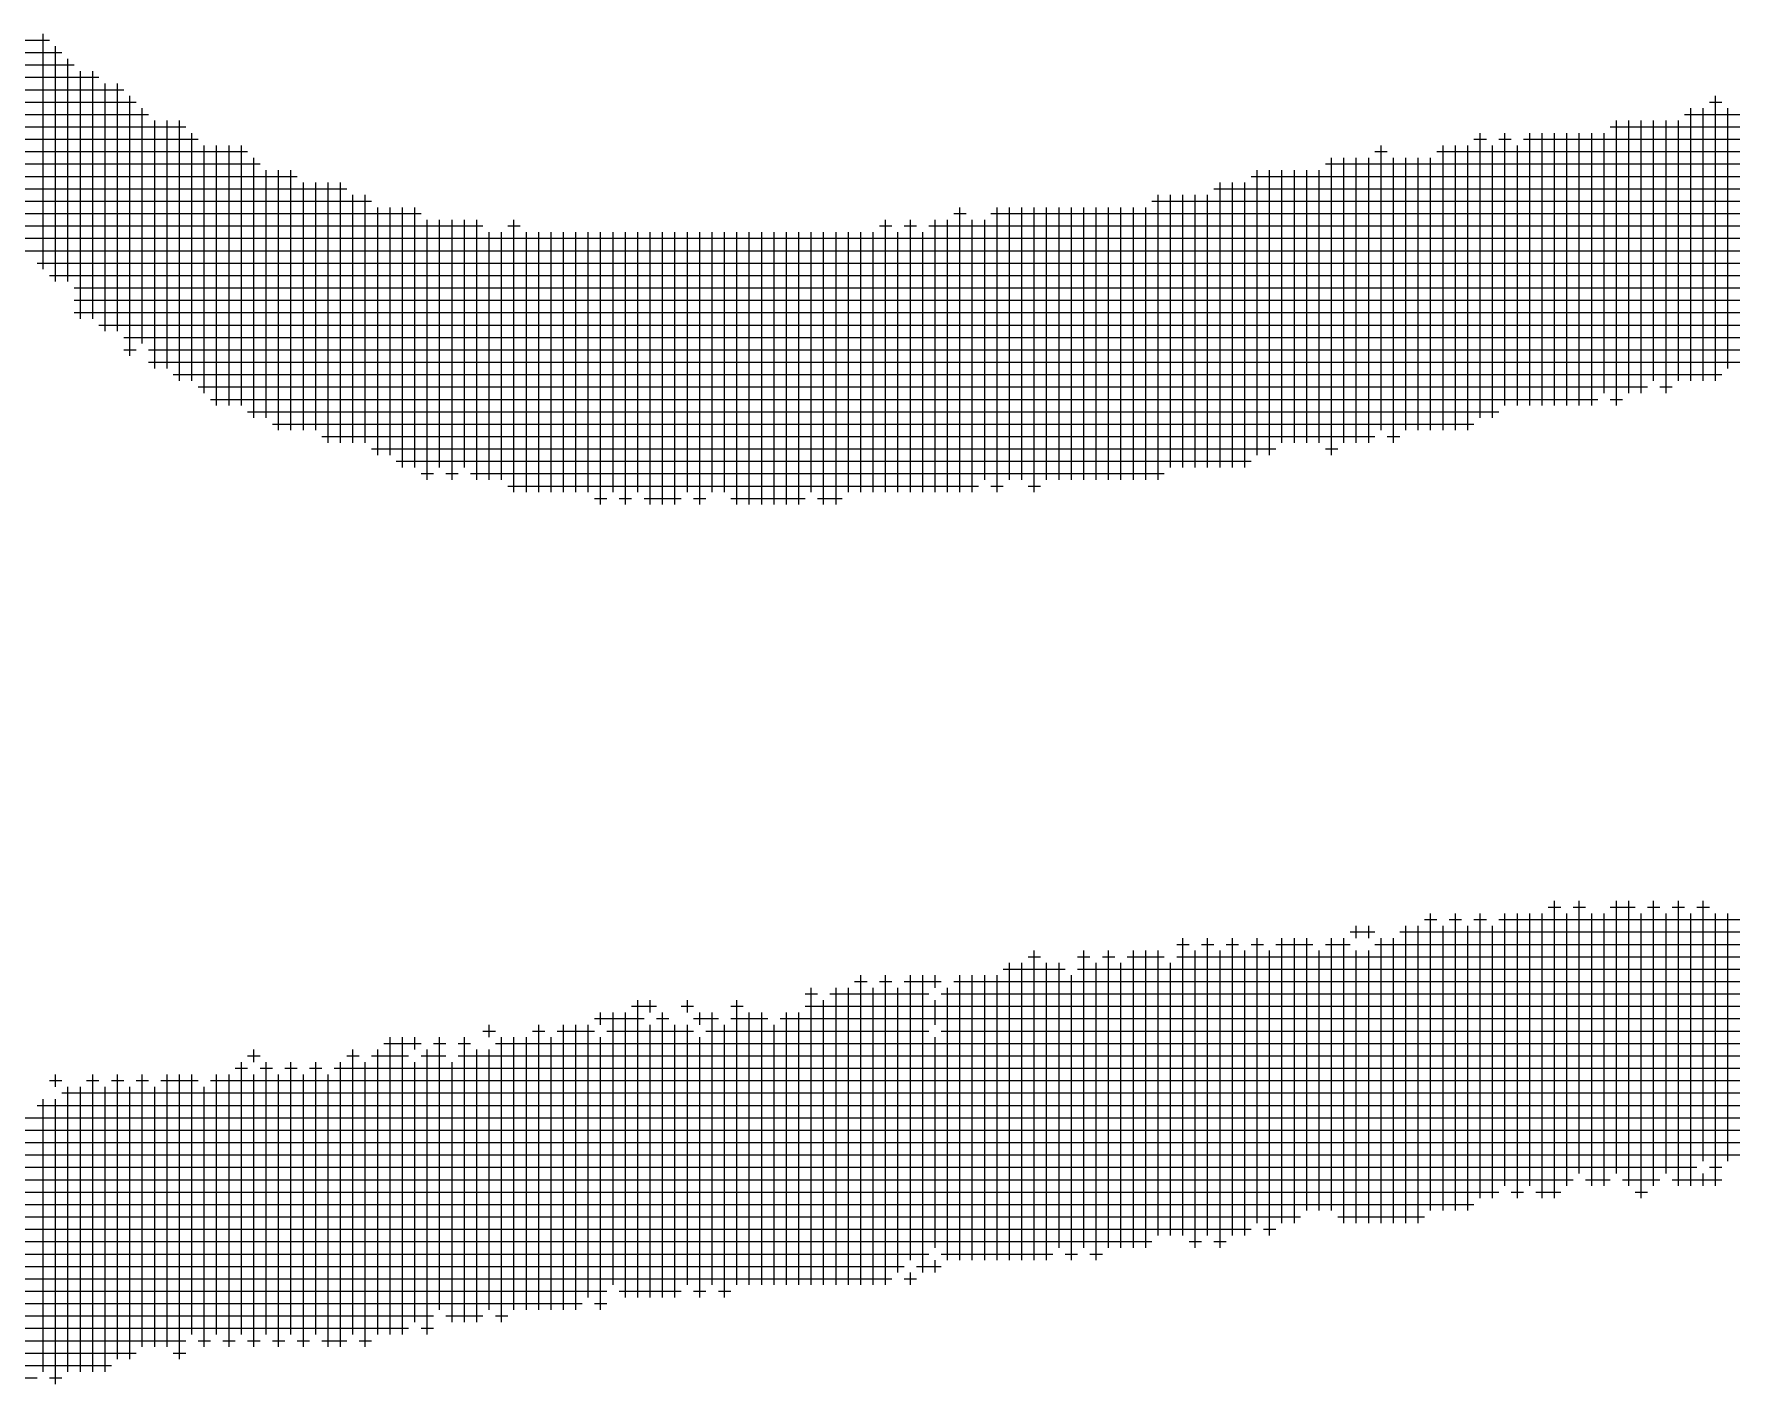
# Model space of a CAD drawing. Header units: feet. Extents: x 0 to 1079770, y 0 to 240000.
# Drawn here: x 957672 to 958190, y 13767 to 14179 of the extents above; entities that cross this region are included whole.
import ezdxf

# ---------------------------------------------------------------- set-up
doc = ezdxf.new("R2010")
doc.units = ezdxf.units.FT
doc.header["$LTSCALE"] = 2200
doc.header["$MEASUREMENT"] = 0
doc.layers.add('CX-MISC', color=2, linetype='CONTINUOUS')

msp = doc.modelspace()

# ---------------------------------------------------------------- linework, layer by layer
at = {"layer": 'CX-MISC'}
for p, q in [((957571.02, 14176.81, 9817.04), (957676.86, 14176.81, 9817.04)), ((957674.97, 14106.88, 9817.04), (957674.97, 14178.7, 9817.04)), ((957678.75, 14103.1, 9817.04), (957678.75, 14174.92, 9817.04)), ((957578.58, 14173.03, 9817.04), (957680.64, 14173.03, 9817.04)), ((957586.14, 14169.25, 9817.04), (957684.42, 14169.25, 9817.04)), ((957682.53, 14103.1, 9817.04), (957682.53, 14171.14, 9817.04)), ((957589.92, 14165.47, 9817.04), (957691.98, 14165.47, 9817.04)), ((957686.31, 14091.76, 9817.04), (957686.31, 14167.36, 9817.04)), ((957690.09, 14091.76, 9817.04), (957690.09, 14167.36, 9817.04)), ((957693.87, 14087.98, 9817.04), (957693.87, 14163.58, 9817.04)), ((957697.65, 14087.98, 9817.04), (957697.65, 14163.58, 9817.04)), ((957597.48, 14161.69, 9817.04), (957699.54, 14161.69, 9817.04)), ((957701.43, 14080.42, 9817.04), (957701.43, 14159.8, 9817.04)), ((958185.27, 14072.86, 9817.04), (958185.27, 14159.8, 9817.04)), ((957605.04, 14157.91, 9817.04), (957703.32, 14157.91, 9817.04)), ((957608.82, 14154.13, 9817.04), (957707.1, 14154.13, 9817.04)), ((957705.21, 14084.2, 9817.04), (957705.21, 14156.02, 9817.04)), ((958175.82, 14154.13, 9817.04), (958565.16, 14154.13, 9817.04)), ((958177.71, 14072.86, 9817.04), (958177.71, 14156.02, 9817.04)), ((958181.49, 14072.86, 9817.04), (958181.49, 14156.02, 9817.04)), ((958183.38, 14157.91, 9817.04), (958187.16, 14157.91, 9817.04)), ((958189.05, 14076.64, 9817.04), (958189.05, 14156.02, 9817.04)), ((957616.38, 14150.35, 9817.04), (957718.44, 14150.35, 9817.04)), ((957708.99, 14076.64, 9817.04), (957708.99, 14152.24, 9817.04)), ((957712.77, 14076.64, 9817.04), (957712.77, 14152.24, 9817.04)), ((957716.55, 14072.86, 9817.04), (957716.55, 14152.24, 9817.04)), ((957720.33, 14072.86, 9817.04), (957720.33, 14148.46, 9817.04)), ((958113.45, 14061.52, 9817.04), (958113.45, 14148.46, 9817.04)), ((958121.01, 14065.3, 9817.04), (958121.01, 14148.46, 9817.04)), ((958128.57, 14065.3, 9817.04), (958128.57, 14148.46, 9817.04)), ((958132.35, 14065.3, 9817.04), (958132.35, 14148.46, 9817.04)), ((958136.13, 14065.3, 9817.04), (958136.13, 14148.46, 9817.04)), ((958139.91, 14065.3, 9817.04), (958139.91, 14148.46, 9817.04)), ((958143.69, 14065.3, 9817.04), (958143.69, 14148.46, 9817.04)), ((958147.47, 14065.3, 9817.04), (958147.47, 14148.46, 9817.04)), ((958151.25, 14069.08, 9817.04), (958151.25, 14148.46, 9817.04)), ((958153.14, 14150.35, 9817.04), (958550.04, 14150.35, 9817.04)), ((958155.03, 14065.3, 9817.04), (958155.03, 14152.24, 9817.04)), ((958158.81, 14069.08, 9817.04), (958158.81, 14152.24, 9817.04)), ((958162.59, 14069.08, 9817.04), (958162.59, 14152.24, 9817.04)), ((958166.37, 14072.86, 9817.04), (958166.37, 14152.24, 9817.04)), ((958170.15, 14069.08, 9817.04), (958170.15, 14152.24, 9817.04)), ((958173.93, 14072.86, 9817.04), (958173.93, 14152.24, 9817.04)), ((957623.94, 14146.57, 9817.04), (957722.22, 14146.57, 9817.04)), ((957627.72, 14142.79, 9817.04), (957737.34, 14142.79, 9817.04)), ((957724.11, 14069.08, 9817.04), (957724.11, 14144.68, 9817.04)), ((957727.89, 14065.3, 9817.04), (957727.89, 14144.68, 9817.04)), ((957731.67, 14065.3, 9817.04), (957731.67, 14144.68, 9817.04)), ((957735.45, 14065.3, 9817.04), (957735.45, 14144.68, 9817.04)), ((958081.32, 14142.79, 9817.04), (958085.1, 14142.79, 9817.04)), ((958083.21, 14057.74, 9817.04), (958083.21, 14144.68, 9817.04)), ((958100.22, 14142.79, 9817.04), (958527.36, 14142.79, 9817.04)), ((958102.11, 14057.74, 9817.04), (958102.11, 14144.68, 9817.04)), ((958105.89, 14057.74, 9817.04), (958105.89, 14144.68, 9817.04)), ((958109.67, 14057.74, 9817.04), (958109.67, 14144.68, 9817.04)), ((958111.56, 14146.57, 9817.04), (958115.34, 14146.57, 9817.04)), ((958117.23, 14061.52, 9817.04), (958117.23, 14144.68, 9817.04)), ((958119.12, 14146.57, 9817.04), (958122.9, 14146.57, 9817.04)), ((958124.79, 14065.3, 9817.04), (958124.79, 14144.68, 9817.04)), ((958126.68, 14146.57, 9817.04), (958534.92, 14146.57, 9817.04)), ((957631.5, 14139.01, 9817.04), (957741.12, 14139.01, 9817.04)), ((957739.23, 14061.52, 9817.04), (957739.23, 14140.9, 9817.04)), ((958066.2, 14139.01, 9817.04), (958482, 14139.01, 9817.04)), ((958068.09, 14050.18, 9817.04), (958068.09, 14140.9, 9817.04)), ((958071.87, 14053.96, 9817.04), (958071.87, 14140.9, 9817.04)), ((958075.65, 14053.96, 9817.04), (958075.65, 14140.9, 9817.04)), ((958079.43, 14053.96, 9817.04), (958079.43, 14140.9, 9817.04)), ((958086.99, 14053.96, 9817.04), (958086.99, 14140.9, 9817.04)), ((958090.77, 14057.74, 9817.04), (958090.77, 14140.9, 9817.04)), ((958094.55, 14057.74, 9817.04), (958094.55, 14140.9, 9817.04)), ((958098.33, 14057.74, 9817.04), (958098.33, 14140.9, 9817.04)), ((957635.28, 14135.23, 9817.04), (957752.46, 14135.23, 9817.04)), ((957743.01, 14061.52, 9817.04), (957743.01, 14137.12, 9817.04)), ((957746.79, 14057.74, 9817.04), (957746.79, 14137.12, 9817.04)), ((957750.57, 14057.74, 9817.04), (957750.57, 14137.12, 9817.04)), ((957754.35, 14057.74, 9817.04), (957754.35, 14133.34, 9817.04)), ((957758.13, 14057.74, 9817.04), (957758.13, 14133.34, 9817.04)), ((957761.91, 14053.96, 9817.04), (957761.91, 14133.34, 9817.04)), ((957765.69, 14053.96, 9817.04), (957765.69, 14133.34, 9817.04)), ((958034.07, 14046.4, 9817.04), (958034.07, 14133.34, 9817.04)), ((958037.85, 14046.4, 9817.04), (958037.85, 14133.34, 9817.04)), ((958041.63, 14046.4, 9817.04), (958041.63, 14133.34, 9817.04)), ((958043.52, 14135.23, 9817.04), (958478.22, 14135.23, 9817.04)), ((958045.41, 14050.18, 9817.04), (958045.41, 14137.12, 9817.04)), ((958049.19, 14050.18, 9817.04), (958049.19, 14137.12, 9817.04)), ((958052.97, 14053.96, 9817.04), (958052.97, 14137.12, 9817.04)), ((958056.75, 14053.96, 9817.04), (958056.75, 14137.12, 9817.04)), ((958060.53, 14053.96, 9817.04), (958060.53, 14137.12, 9817.04)), ((958064.31, 14053.96, 9817.04), (958064.31, 14137.12, 9817.04)), ((957639.06, 14131.45, 9817.04), (957767.58, 14131.45, 9817.04)), ((957646.62, 14127.67, 9817.04), (957775.14, 14127.67, 9817.04)), ((957769.47, 14053.96, 9817.04), (957769.47, 14129.56, 9817.04)), ((957773.25, 14053.96, 9817.04), (957773.25, 14129.56, 9817.04)), ((958013.28, 14127.67, 9817.04), (958444.2, 14127.67, 9817.04)), ((958015.17, 14042.62, 9817.04), (958015.17, 14129.56, 9817.04)), ((958018.95, 14046.4, 9817.04), (958018.95, 14129.56, 9817.04)), ((958022.73, 14046.4, 9817.04), (958022.73, 14129.56, 9817.04)), ((958026.51, 14046.4, 9817.04), (958026.51, 14129.56, 9817.04)), ((958030.29, 14046.4, 9817.04), (958030.29, 14129.56, 9817.04)), ((958032.18, 14131.45, 9817.04), (958447.98, 14131.45, 9817.04)), ((957650.4, 14123.89, 9817.04), (957790.26, 14123.89, 9817.04)), ((957777.03, 14050.18, 9817.04), (957777.03, 14125.78, 9817.04)), ((957780.81, 14050.18, 9817.04), (957780.81, 14125.78, 9817.04)), ((957784.59, 14046.4, 9817.04), (957784.59, 14125.78, 9817.04)), ((957788.37, 14046.4, 9817.04), (957788.37, 14125.78, 9817.04)), ((957952.8, 14123.89, 9817.04), (957956.58, 14123.89, 9817.04)), ((957954.69, 14038.84, 9817.04), (957954.69, 14125.78, 9817.04)), ((957964.14, 14123.89, 9817.04), (958436.64, 14123.89, 9817.04)), ((957966.03, 14038.84, 9817.04), (957966.03, 14125.78, 9817.04)), ((957969.81, 14042.62, 9817.04), (957969.81, 14125.78, 9817.04)), ((957973.59, 14042.62, 9817.04), (957973.59, 14125.78, 9817.04)), ((957977.37, 14038.84, 9817.04), (957977.37, 14125.78, 9817.04)), ((957981.15, 14042.62, 9817.04), (957981.15, 14125.78, 9817.04)), ((957984.93, 14042.62, 9817.04), (957984.93, 14125.78, 9817.04)), ((957988.71, 14042.62, 9817.04), (957988.71, 14125.78, 9817.04)), ((957992.49, 14042.62, 9817.04), (957992.49, 14125.78, 9817.04)), ((957996.27, 14042.62, 9817.04), (957996.27, 14125.78, 9817.04)), ((958000.05, 14042.62, 9817.04), (958000.05, 14125.78, 9817.04)), ((958003.83, 14042.62, 9817.04), (958003.83, 14125.78, 9817.04)), ((958007.61, 14042.62, 9817.04), (958007.61, 14125.78, 9817.04)), ((958011.39, 14042.62, 9817.04), (958011.39, 14125.78, 9817.04)), ((957654.18, 14120.11, 9817.04), (957809.16, 14120.11, 9817.04)), ((957792.15, 14042.62, 9817.04), (957792.15, 14122, 9817.04)), ((957795.93, 14046.4, 9817.04), (957795.93, 14122, 9817.04)), ((957799.71, 14042.62, 9817.04), (957799.71, 14122, 9817.04)), ((957803.49, 14046.4, 9817.04), (957803.49, 14122, 9817.04)), ((957807.27, 14042.62, 9817.04), (957807.27, 14122, 9817.04)), ((957811.05, 14042.62, 9817.04), (957811.05, 14118.22, 9817.04)), ((957814.83, 14042.62, 9817.04), (957814.83, 14118.22, 9817.04)), ((957816.72, 14120.11, 9817.04), (957820.5, 14120.11, 9817.04)), ((957818.61, 14038.84, 9817.04), (957818.61, 14122, 9817.04)), ((957822.39, 14038.84, 9817.04), (957822.39, 14118.22, 9817.04)), ((957826.17, 14038.84, 9817.04), (957826.17, 14118.22, 9817.04)), ((957829.95, 14038.84, 9817.04), (957829.95, 14118.22, 9817.04)), ((957833.73, 14038.84, 9817.04), (957833.73, 14118.22, 9817.04)), ((957837.51, 14038.84, 9817.04), (957837.51, 14118.22, 9817.04)), ((957841.29, 14038.84, 9817.04), (957841.29, 14118.22, 9817.04)), ((957845.07, 14035.06, 9817.04), (957845.07, 14118.22, 9817.04)), ((957848.85, 14038.84, 9817.04), (957848.85, 14118.22, 9817.04)), ((957852.63, 14035.06, 9817.04), (957852.63, 14118.22, 9817.04)), ((957856.41, 14038.84, 9817.04), (957856.41, 14118.22, 9817.04)), ((957860.19, 14035.06, 9817.04), (957860.19, 14118.22, 9817.04)), ((957863.97, 14035.06, 9817.04), (957863.97, 14118.22, 9817.04)), ((957867.75, 14035.06, 9817.04), (957867.75, 14118.22, 9817.04)), ((957871.53, 14038.84, 9817.04), (957871.53, 14118.22, 9817.04)), ((957875.31, 14035.06, 9817.04), (957875.31, 14118.22, 9817.04)), ((957879.09, 14038.84, 9817.04), (957879.09, 14118.22, 9817.04)), ((957882.87, 14038.84, 9817.04), (957882.87, 14118.22, 9817.04)), ((957886.65, 14035.06, 9817.04), (957886.65, 14118.22, 9817.04)), ((957890.43, 14035.06, 9817.04), (957890.43, 14118.22, 9817.04)), ((957894.21, 14035.06, 9817.04), (957894.21, 14118.22, 9817.04)), ((957897.99, 14035.06, 9817.04), (957897.99, 14118.22, 9817.04)), ((957901.77, 14035.06, 9817.04), (957901.77, 14118.22, 9817.04)), ((957905.55, 14035.06, 9817.04), (957905.55, 14118.22, 9817.04)), ((957909.33, 14038.84, 9817.04), (957909.33, 14118.22, 9817.04)), ((957913.11, 14035.06, 9817.04), (957913.11, 14118.22, 9817.04)), ((957916.89, 14035.06, 9817.04), (957916.89, 14118.22, 9817.04)), ((957920.67, 14038.84, 9817.04), (957920.67, 14118.22, 9817.04)), ((957924.45, 14038.84, 9817.04), (957924.45, 14118.22, 9817.04)), ((957928.23, 14038.84, 9817.04), (957928.23, 14118.22, 9817.04)), ((957930.12, 14120.11, 9817.04), (957933.9, 14120.11, 9817.04)), ((957932.01, 14038.84, 9817.04), (957932.01, 14122, 9817.04)), ((957935.79, 14038.84, 9817.04), (957935.79, 14118.22, 9817.04)), ((957937.68, 14120.11, 9817.04), (957941.46, 14120.11, 9817.04)), ((957939.57, 14038.84, 9817.04), (957939.57, 14122, 9817.04)), ((957943.35, 14038.84, 9817.04), (957943.35, 14118.22, 9817.04)), ((957945.24, 14120.11, 9817.04), (958425.3, 14120.11, 9817.04)), ((957947.13, 14038.84, 9817.04), (957947.13, 14122, 9817.04)), ((957950.91, 14038.84, 9817.04), (957950.91, 14122, 9817.04)), ((957958.47, 14038.84, 9817.04), (957958.47, 14122, 9817.04)), ((957962.25, 14042.62, 9817.04), (957962.25, 14122, 9817.04)), ((957661.74, 14116.33, 9817.04), (958406.4, 14116.33, 9817.04)), ((957665.52, 14112.55, 9817.04), (958387.5, 14112.55, 9817.04)), ((957673.08, 14108.77, 9817.04), (958368.6, 14108.77, 9817.04)), ((957676.86, 14104.99, 9817.04), (958345.92, 14104.99, 9817.04)), ((957684.42, 14101.21, 9817.04), (958330.8, 14101.21, 9817.04)), ((957684.42, 14097.43, 9817.04), (958315.68, 14097.43, 9817.04)), ((957684.42, 14093.65, 9817.04), (958293, 14093.65, 9817.04)), ((957691.98, 14089.87, 9817.04), (958281.66, 14089.87, 9817.04)), ((957699.54, 14086.09, 9817.04), (958258.98, 14086.09, 9817.04)), ((957699.54, 14082.31, 9817.04), (957703.32, 14082.31, 9817.04)), ((957707.1, 14082.31, 9817.04), (958228.74, 14082.31, 9817.04)), ((957707.1, 14078.53, 9817.04), (958206.06, 14078.53, 9817.04)), ((957714.66, 14074.75, 9817.04), (958187.16, 14074.75, 9817.04)), ((957722.22, 14070.97, 9817.04), (958164.48, 14070.97, 9817.04)), ((958168.26, 14070.97, 9817.04), (958172.04, 14070.97, 9817.04)), ((957726, 14067.19, 9817.04), (958149.36, 14067.19, 9817.04)), ((958153.14, 14067.19, 9817.04), (958156.92, 14067.19, 9817.04)), ((957737.34, 14063.41, 9817.04), (958119.12, 14063.41, 9817.04)), ((957744.9, 14059.63, 9817.04), (958111.56, 14059.63, 9817.04)), ((957760.02, 14055.85, 9817.04), (958081.32, 14055.85, 9817.04)), ((958085.1, 14055.85, 9817.04), (958088.88, 14055.85, 9817.04)), ((957775.14, 14052.07, 9817.04), (958051.08, 14052.07, 9817.04)), ((958066.2, 14052.07, 9817.04), (958069.98, 14052.07, 9817.04)), ((957782.7, 14048.29, 9817.04), (958043.52, 14048.29, 9817.04)), ((957790.26, 14044.51, 9817.04), (957794.04, 14044.51, 9817.04)), ((957797.82, 14044.51, 9817.04), (957801.6, 14044.51, 9817.04)), ((957805.38, 14044.51, 9817.04), (958017.06, 14044.51, 9817.04)), ((957816.72, 14040.73, 9817.04), (957960.36, 14040.73, 9817.04)), ((957964.14, 14040.73, 9817.04), (957967.92, 14040.73, 9817.04)), ((957975.48, 14040.73, 9817.04), (957979.26, 14040.73, 9817.04)), ((957843.18, 14036.95, 9817.04), (957846.96, 14036.95, 9817.04)), ((957850.74, 14036.95, 9817.04), (957854.52, 14036.95, 9817.04)), ((957858.3, 14036.95, 9817.04), (957869.64, 14036.95, 9817.04)), ((957873.42, 14036.95, 9817.04), (957877.2, 14036.95, 9817.04)), ((957884.76, 14036.95, 9817.04), (957907.44, 14036.95, 9817.04)), ((957911.22, 14036.95, 9817.04), (957918.78, 14036.95, 9817.04)), ((958098.33, 13819.6, 9817.04), (958098.33, 13910.32, 9817.04)), ((958105.89, 13819.6, 9817.04), (958105.89, 13910.32, 9817.04)), ((958113.45, 13823.38, 9817.04), (958113.45, 13910.32, 9817.04)), ((958121.01, 13827.16, 9817.04), (958121.01, 13910.32, 9817.04)), ((958124.79, 13823.38, 9817.04), (958124.79, 13910.32, 9817.04)), ((958128.57, 13827.16, 9817.04), (958128.57, 13910.32, 9817.04)), ((958132.35, 13823.38, 9817.04), (958132.35, 13910.32, 9817.04)), ((958134.24, 13912.21, 9817.04), (958138.02, 13912.21, 9817.04)), ((958136.13, 13823.38, 9817.04), (958136.13, 13914.1, 9817.04)), ((958139.91, 13827.16, 9817.04), (958139.91, 13910.32, 9817.04)), ((958141.8, 13912.21, 9817.04), (958145.58, 13912.21, 9817.04)), ((958143.69, 13830.94, 9817.04), (958143.69, 13914.1, 9817.04)), ((958147.47, 13827.16, 9817.04), (958147.47, 13910.32, 9817.04)), ((958151.25, 13827.16, 9817.04), (958151.25, 13910.32, 9817.04)), ((958153.14, 13912.21, 9817.04), (958160.7, 13912.21, 9817.04)), ((958155.03, 13830.94, 9817.04), (958155.03, 13914.1, 9817.04)), ((958158.81, 13827.16, 9817.04), (958158.81, 13914.1, 9817.04)), ((958162.59, 13823.38, 9817.04), (958162.59, 13910.32, 9817.04)), ((958164.48, 13912.21, 9817.04), (958168.26, 13912.21, 9817.04)), ((958166.37, 13827.16, 9817.04), (958166.37, 13914.1, 9817.04)), ((958170.15, 13830.94, 9817.04), (958170.15, 13910.32, 9817.04)), ((958172.04, 13912.21, 9817.04), (958175.82, 13912.21, 9817.04)), ((958173.93, 13827.16, 9817.04), (958173.93, 13914.1, 9817.04)), ((958177.71, 13827.16, 9817.04), (958177.71, 13910.32, 9817.04)), ((958179.6, 13912.21, 9817.04), (958183.38, 13912.21, 9817.04)), ((958181.49, 13834.72, 9817.04), (958181.49, 13914.1, 9817.04)), ((958185.27, 13827.16, 9817.04), (958185.27, 13910.32, 9817.04)), ((958189.05, 13834.72, 9817.04), (958189.05, 13910.32, 9817.04)), ((958073.76, 13904.65, 9817.04), (958081.32, 13904.65, 9817.04)), ((958075.65, 13902.76, 9817.04), (958075.65, 13906.54, 9817.04)), ((958079.43, 13902.76, 9817.04), (958079.43, 13906.54, 9817.04)), ((958088.88, 13904.65, 9817.04), (959173.74, 13904.65, 9817.04)), ((958090.77, 13815.82, 9817.04), (958090.77, 13906.54, 9817.04)), ((958094.55, 13815.82, 9817.04), (958094.55, 13906.54, 9817.04)), ((958096.44, 13908.43, 9817.04), (958100.22, 13908.43, 9817.04)), ((958102.11, 13819.6, 9817.04), (958102.11, 13906.54, 9817.04)), ((958104, 13908.43, 9817.04), (958107.78, 13908.43, 9817.04)), ((958109.67, 13819.6, 9817.04), (958109.67, 13906.54, 9817.04)), ((958111.56, 13908.43, 9817.04), (958115.34, 13908.43, 9817.04)), ((958117.23, 13823.38, 9817.04), (958117.23, 13906.54, 9817.04)), ((958119.12, 13908.43, 9817.04), (959151.06, 13908.43, 9817.04)), ((958020.84, 13900.87, 9817.04), (958024.62, 13900.87, 9817.04)), ((958022.73, 13812.04, 9817.04), (958022.73, 13902.76, 9817.04)), ((958028.4, 13900.87, 9817.04), (958032.18, 13900.87, 9817.04)), ((958030.29, 13812.04, 9817.04), (958030.29, 13902.76, 9817.04)), ((958035.96, 13900.87, 9817.04), (958039.74, 13900.87, 9817.04)), ((958037.85, 13812.04, 9817.04), (958037.85, 13902.76, 9817.04)), ((958043.52, 13900.87, 9817.04), (958047.3, 13900.87, 9817.04)), ((958045.41, 13815.82, 9817.04), (958045.41, 13902.76, 9817.04)), ((958051.08, 13900.87, 9817.04), (958062.42, 13900.87, 9817.04)), ((958052.97, 13815.82, 9817.04), (958052.97, 13902.76, 9817.04)), ((958056.75, 13815.82, 9817.04), (958056.75, 13902.76, 9817.04)), ((958060.53, 13819.6, 9817.04), (958060.53, 13902.76, 9817.04)), ((958066.2, 13900.87, 9817.04), (958073.76, 13900.87, 9817.04)), ((958068.09, 13819.6, 9817.04), (958068.09, 13902.76, 9817.04)), ((958071.87, 13815.82, 9817.04), (958071.87, 13902.76, 9817.04)), ((958081.32, 13900.87, 9817.04), (959188.86, 13900.87, 9817.04)), ((958083.21, 13815.82, 9817.04), (958083.21, 13902.76, 9817.04)), ((958086.99, 13815.82, 9817.04), (958086.99, 13902.76, 9817.04)), ((957969.81, 13804.48, 9817.04), (957969.81, 13895.2, 9817.04)), ((957973.59, 13804.48, 9817.04), (957973.59, 13895.2, 9817.04)), ((957975.48, 13897.09, 9817.04), (957979.26, 13897.09, 9817.04)), ((957977.37, 13804.48, 9817.04), (957977.37, 13898.98, 9817.04)), ((957981.15, 13804.48, 9817.04), (957981.15, 13895.2, 9817.04)), ((957984.93, 13808.26, 9817.04), (957984.93, 13895.2, 9817.04)), ((957990.6, 13897.09, 9817.04), (957994.38, 13897.09, 9817.04)), ((957992.49, 13808.26, 9817.04), (957992.49, 13898.98, 9817.04)), ((957996.27, 13804.48, 9817.04), (957996.27, 13895.2, 9817.04)), ((957998.16, 13897.09, 9817.04), (958001.94, 13897.09, 9817.04)), ((958000.05, 13808.26, 9817.04), (958000.05, 13898.98, 9817.04)), ((958003.83, 13808.26, 9817.04), (958003.83, 13895.2, 9817.04)), ((958005.72, 13897.09, 9817.04), (958017.06, 13897.09, 9817.04)), ((958007.61, 13808.26, 9817.04), (958007.61, 13898.98, 9817.04)), ((958011.39, 13808.26, 9817.04), (958011.39, 13898.98, 9817.04)), ((958015.17, 13812.04, 9817.04), (958015.17, 13898.98, 9817.04)), ((958018.95, 13812.04, 9817.04), (958018.95, 13895.2, 9817.04)), ((958020.84, 13897.09, 9817.04), (959219.1, 13897.09, 9817.04)), ((958026.51, 13808.26, 9817.04), (958026.51, 13898.98, 9817.04)), ((958034.07, 13808.26, 9817.04), (958034.07, 13898.98, 9817.04)), ((958041.63, 13812.04, 9817.04), (958041.63, 13898.98, 9817.04)), ((958049.19, 13812.04, 9817.04), (958049.19, 13898.98, 9817.04)), ((958064.31, 13819.6, 9817.04), (958064.31, 13898.98, 9817.04)), ((958075.65, 13815.82, 9817.04), (958075.65, 13898.98, 9817.04)), ((958079.43, 13815.82, 9817.04), (958079.43, 13898.98, 9817.04)), ((957922.56, 13889.53, 9817.04), (957926.34, 13889.53, 9817.04)), ((957924.45, 13796.92, 9817.04), (957924.45, 13891.42, 9817.04)), ((957930.12, 13889.53, 9817.04), (957933.9, 13889.53, 9817.04)), ((957932.01, 13796.92, 9817.04), (957932.01, 13891.42, 9817.04)), ((957937.68, 13889.53, 9817.04), (957949.02, 13889.53, 9817.04)), ((957939.57, 13804.48, 9817.04), (957939.57, 13891.42, 9817.04)), ((957943.35, 13800.7, 9817.04), (957943.35, 13891.42, 9817.04)), ((957947.13, 13887.64, 9817.04), (957947.13, 13891.42, 9817.04)), ((957952.8, 13889.53, 9817.04), (959245.56, 13889.53, 9817.04)), ((957954.69, 13804.48, 9817.04), (957954.69, 13891.42, 9817.04)), ((957958.47, 13804.48, 9817.04), (957958.47, 13891.42, 9817.04)), ((957962.25, 13804.48, 9817.04), (957962.25, 13891.42, 9817.04)), ((957966.03, 13804.48, 9817.04), (957966.03, 13891.42, 9817.04)), ((957967.92, 13893.31, 9817.04), (957986.82, 13893.31, 9817.04)), ((957988.71, 13804.48, 9817.04), (957988.71, 13891.42, 9817.04)), ((957990.6, 13893.31, 9817.04), (959234.22, 13893.31, 9817.04)), ((957856.41, 13793.14, 9817.04), (957856.41, 13883.86, 9817.04)), ((957860.19, 13880.08, 9817.04), (957860.19, 13883.86, 9817.04)), ((957871.53, 13880.08, 9817.04), (957871.53, 13883.86, 9817.04)), ((957886.65, 13796.92, 9817.04), (957886.65, 13883.86, 9817.04)), ((957907.44, 13885.75, 9817.04), (957911.22, 13885.75, 9817.04)), ((957909.33, 13796.92, 9817.04), (957909.33, 13887.64, 9817.04)), ((957913.11, 13796.92, 9817.04), (957913.11, 13883.86, 9817.04)), ((957915, 13885.75, 9817.04), (957945.24, 13885.75, 9817.04)), ((957916.89, 13796.92, 9817.04), (957916.89, 13887.64, 9817.04)), ((957920.67, 13796.92, 9817.04), (957920.67, 13887.64, 9817.04)), ((957928.23, 13796.92, 9817.04), (957928.23, 13887.64, 9817.04)), ((957935.79, 13800.7, 9817.04), (957935.79, 13887.64, 9817.04)), ((957947.13, 13876.3, 9817.04), (957947.13, 13883.86, 9817.04)), ((957949.02, 13885.75, 9817.04), (959264.46, 13885.75, 9817.04)), ((957950.91, 13804.48, 9817.04), (957950.91, 13887.64, 9817.04)), ((957845.07, 13876.3, 9817.04), (957845.07, 13880.08, 9817.04)), ((957848.85, 13796.92, 9817.04), (957848.85, 13880.08, 9817.04)), ((957852.63, 13793.14, 9817.04), (957852.63, 13880.08, 9817.04)), ((957854.52, 13881.97, 9817.04), (957862.08, 13881.97, 9817.04)), ((957863.97, 13793.14, 9817.04), (957863.97, 13880.08, 9817.04)), ((957869.64, 13881.97, 9817.04), (957873.42, 13881.97, 9817.04)), ((957875.31, 13876.3, 9817.04), (957875.31, 13880.08, 9817.04)), ((957879.09, 13796.92, 9817.04), (957879.09, 13880.08, 9817.04)), ((957884.76, 13881.97, 9817.04), (957888.54, 13881.97, 9817.04)), ((957890.43, 13796.92, 9817.04), (957890.43, 13880.08, 9817.04)), ((957894.21, 13796.92, 9817.04), (957894.21, 13880.08, 9817.04)), ((957901.77, 13796.92, 9817.04), (957901.77, 13880.08, 9817.04)), ((957905.55, 13796.92, 9817.04), (957905.55, 13880.08, 9817.04)), ((957907.44, 13881.97, 9817.04), (959272.02, 13881.97, 9817.04)), ((957809.16, 13874.41, 9817.04), (957812.94, 13874.41, 9817.04)), ((957811.05, 13872.52, 9817.04), (957811.05, 13876.3, 9817.04)), ((957824.28, 13874.41, 9817.04), (957828.06, 13874.41, 9817.04)), ((957826.17, 13789.36, 9817.04), (957826.17, 13876.3, 9817.04)), ((957831.84, 13874.41, 9817.04), (957843.18, 13874.41, 9817.04)), ((957833.73, 13789.36, 9817.04), (957833.73, 13876.3, 9817.04)), ((957837.51, 13789.36, 9817.04), (957837.51, 13876.3, 9817.04)), ((957841.29, 13793.14, 9817.04), (957841.29, 13876.3, 9817.04)), ((957843.18, 13878.19, 9817.04), (957858.3, 13878.19, 9817.04)), ((957846.96, 13874.41, 9817.04), (957873.42, 13874.41, 9817.04)), ((957860.19, 13793.14, 9817.04), (957860.19, 13876.3, 9817.04)), ((957862.08, 13878.19, 9817.04), (957865.86, 13878.19, 9817.04)), ((957867.75, 13793.14, 9817.04), (957867.75, 13876.3, 9817.04)), ((957871.53, 13796.92, 9817.04), (957871.53, 13876.3, 9817.04)), ((957873.42, 13878.19, 9817.04), (957880.98, 13878.19, 9817.04)), ((957877.2, 13874.41, 9817.04), (957945.24, 13874.41, 9817.04)), ((957882.87, 13793.14, 9817.04), (957882.87, 13876.3, 9817.04)), ((957884.76, 13878.19, 9817.04), (957896.1, 13878.19, 9817.04)), ((957897.99, 13796.92, 9817.04), (957897.99, 13876.3, 9817.04)), ((957899.88, 13878.19, 9817.04), (959287.14, 13878.19, 9817.04)), ((957949.02, 13874.41, 9817.04), (959298.48, 13874.41, 9817.04)), ((957739.23, 13864.96, 9817.04), (957739.23, 13868.74, 9817.04)), ((957769.47, 13781.8, 9817.04), (957769.47, 13868.74, 9817.04)), ((957777.03, 13781.8, 9817.04), (957777.03, 13868.74, 9817.04)), ((957778.92, 13870.63, 9817.04), (957790.26, 13870.63, 9817.04)), ((957780.81, 13781.8, 9817.04), (957780.81, 13872.52, 9817.04)), ((957784.59, 13781.8, 9817.04), (957784.59, 13872.52, 9817.04)), ((957788.37, 13868.74, 9817.04), (957788.37, 13872.52, 9817.04)), ((957792.15, 13781.8, 9817.04), (957792.15, 13868.74, 9817.04)), ((957794.04, 13870.63, 9817.04), (957797.82, 13870.63, 9817.04)), ((957795.93, 13789.36, 9817.04), (957795.93, 13872.52, 9817.04)), ((957801.6, 13870.63, 9817.04), (957805.38, 13870.63, 9817.04)), ((957803.49, 13785.58, 9817.04), (957803.49, 13872.52, 9817.04)), ((957807.27, 13785.58, 9817.04), (957807.27, 13868.74, 9817.04)), ((957811.05, 13789.36, 9817.04), (957811.05, 13868.74, 9817.04)), ((957812.94, 13870.63, 9817.04), (959309.82, 13870.63, 9817.04)), ((957814.83, 13785.58, 9817.04), (957814.83, 13872.52, 9817.04)), ((957818.61, 13789.36, 9817.04), (957818.61, 13872.52, 9817.04)), ((957822.39, 13789.36, 9817.04), (957822.39, 13872.52, 9817.04)), ((957829.95, 13789.36, 9817.04), (957829.95, 13872.52, 9817.04)), ((957845.07, 13789.36, 9817.04), (957845.07, 13872.52, 9817.04)), ((957875.31, 13793.14, 9817.04), (957875.31, 13872.52, 9817.04)), ((957947.13, 13808.26, 9817.04), (957947.13, 13872.52, 9817.04)), ((957735.45, 13781.8, 9817.04), (957735.45, 13864.96, 9817.04)), ((957737.34, 13866.85, 9817.04), (957741.12, 13866.85, 9817.04)), ((957743.01, 13781.8, 9817.04), (957743.01, 13864.96, 9817.04)), ((957750.57, 13781.8, 9817.04), (957750.57, 13864.96, 9817.04)), ((957758.13, 13781.8, 9817.04), (957758.13, 13864.96, 9817.04)), ((957765.69, 13778.02, 9817.04), (957765.69, 13864.96, 9817.04)), ((957767.58, 13866.85, 9817.04), (957771.36, 13866.85, 9817.04)), ((957773.25, 13778.02, 9817.04), (957773.25, 13864.96, 9817.04)), ((957775.14, 13866.85, 9817.04), (957786.48, 13866.85, 9817.04)), ((957788.37, 13785.58, 9817.04), (957788.37, 13864.96, 9817.04)), ((957790.26, 13866.85, 9817.04), (957797.82, 13866.85, 9817.04)), ((957799.71, 13785.58, 9817.04), (957799.71, 13864.96, 9817.04)), ((957801.6, 13866.85, 9817.04), (959313.6, 13866.85, 9817.04)), ((957676.86, 13859.29, 9817.04), (957680.64, 13859.29, 9817.04)), ((957678.75, 13857.4, 9817.04), (957678.75, 13861.18, 9817.04)), ((957688.2, 13859.29, 9817.04), (957691.98, 13859.29, 9817.04)), ((957690.09, 13770.46, 9817.04), (957690.09, 13861.18, 9817.04)), ((957695.76, 13859.29, 9817.04), (957699.54, 13859.29, 9817.04)), ((957697.65, 13774.24, 9817.04), (957697.65, 13861.18, 9817.04)), ((957703.32, 13859.29, 9817.04), (957707.1, 13859.29, 9817.04)), ((957705.21, 13778.02, 9817.04), (957705.21, 13861.18, 9817.04)), ((957710.88, 13859.29, 9817.04), (957722.22, 13859.29, 9817.04)), ((957712.77, 13778.02, 9817.04), (957712.77, 13861.18, 9817.04)), ((957716.55, 13774.24, 9817.04), (957716.55, 13861.18, 9817.04)), ((957720.33, 13781.8, 9817.04), (957720.33, 13861.18, 9817.04)), ((957726, 13859.29, 9817.04), (959332.5, 13859.29, 9817.04)), ((957727.89, 13781.8, 9817.04), (957727.89, 13861.18, 9817.04)), ((957731.67, 13778.02, 9817.04), (957731.67, 13861.18, 9817.04)), ((957733.56, 13863.07, 9817.04), (957737.34, 13863.07, 9817.04)), ((957739.23, 13778.02, 9817.04), (957739.23, 13861.18, 9817.04)), ((957741.12, 13863.07, 9817.04), (957744.9, 13863.07, 9817.04)), ((957746.79, 13778.02, 9817.04), (957746.79, 13861.18, 9817.04)), ((957748.68, 13863.07, 9817.04), (957752.46, 13863.07, 9817.04)), ((957754.35, 13778.02, 9817.04), (957754.35, 13861.18, 9817.04)), ((957756.24, 13863.07, 9817.04), (957760.02, 13863.07, 9817.04)), ((957761.91, 13778.02, 9817.04), (957761.91, 13861.18, 9817.04)), ((957763.8, 13863.07, 9817.04), (959324.94, 13863.07, 9817.04)), ((957674.97, 13770.46, 9817.04), (957674.97, 13853.62, 9817.04)), ((957678.75, 13766.68, 9817.04), (957678.75, 13853.62, 9817.04)), ((957680.64, 13855.51, 9817.04), (958746.6, 13855.51, 9817.04)), ((957682.53, 13770.46, 9817.04), (957682.53, 13857.4, 9817.04)), ((957686.31, 13770.46, 9817.04), (957686.31, 13857.4, 9817.04)), ((957693.87, 13770.46, 9817.04), (957693.87, 13857.4, 9817.04)), ((957701.43, 13774.24, 9817.04), (957701.43, 13857.4, 9817.04)), ((957708.99, 13778.02, 9817.04), (957708.99, 13857.4, 9817.04)), ((957724.11, 13778.02, 9817.04), (957724.11, 13857.4, 9817.04)), ((957612.6, 13847.95, 9817.04), (958421.52, 13847.95, 9817.04)), ((957673.08, 13851.73, 9817.04), (958497.12, 13851.73, 9817.04)), ((957620.16, 13844.17, 9817.04), (958368.6, 13844.17, 9817.04)), ((957605.04, 13840.39, 9817.04), (958270.32, 13840.39, 9817.04)), ((957525.66, 13832.83, 9817.04), (958179.6, 13832.83, 9817.04)), ((957555.9, 13836.61, 9817.04), (958266.54, 13836.61, 9817.04)), ((958183.38, 13832.83, 9817.04), (958187.16, 13832.83, 9817.04)), ((957499.2, 13829.05, 9817.04), (958141.8, 13829.05, 9817.04)), ((958145.58, 13829.05, 9817.04), (958153.14, 13829.05, 9817.04)), ((958156.92, 13829.05, 9817.04), (958168.26, 13829.05, 9817.04)), ((958172.04, 13829.05, 9817.04), (958187.16, 13829.05, 9817.04)), ((958181.49, 13827.16, 9817.04), (958181.49, 13830.94, 9817.04)), ((957453.84, 13825.27, 9817.04), (958119.12, 13825.27, 9817.04)), ((958122.9, 13825.27, 9817.04), (958126.68, 13825.27, 9817.04)), ((958130.46, 13825.27, 9817.04), (958138.02, 13825.27, 9817.04)), ((958160.7, 13825.27, 9817.04), (958164.48, 13825.27, 9817.04)), ((957438.72, 13817.71, 9817.04), (958058.64, 13817.71, 9817.04)), ((957457.62, 13821.49, 9817.04), (958111.56, 13821.49, 9817.04)), ((958069.98, 13817.71, 9817.04), (958096.44, 13817.71, 9817.04)), ((957397.14, 13813.93, 9817.04), (958043.52, 13813.93, 9817.04)), ((958047.3, 13813.93, 9817.04), (958051.08, 13813.93, 9817.04)), ((957325.32, 13806.37, 9817.04), (957945.24, 13806.37, 9817.04)), ((957359.34, 13810.15, 9817.04), (958013.28, 13810.15, 9817.04)), ((957949.02, 13806.37, 9817.04), (957983.04, 13806.37, 9817.04)), ((957986.82, 13806.37, 9817.04), (957990.6, 13806.37, 9817.04)), ((957994.38, 13806.37, 9817.04), (957998.16, 13806.37, 9817.04)), ((958024.62, 13810.15, 9817.04), (958028.4, 13810.15, 9817.04)), ((958032.18, 13810.15, 9817.04), (958035.96, 13810.15, 9817.04)), ((957295.08, 13802.59, 9817.04), (957937.68, 13802.59, 9817.04)), ((957941.46, 13802.59, 9817.04), (957949.02, 13802.59, 9817.04)), ((957947.13, 13800.7, 9817.04), (957947.13, 13804.48, 9817.04)), ((957272.4, 13798.81, 9817.04), (957933.9, 13798.81, 9817.04)), ((957937.68, 13798.81, 9817.04), (957941.46, 13798.81, 9817.04)), ((957939.57, 13796.92, 9817.04), (957939.57, 13800.7, 9817.04)), ((957204.36, 13791.25, 9817.04), (957839.4, 13791.25, 9817.04)), ((957234.6, 13795.03, 9817.04), (957846.96, 13795.03, 9817.04)), ((957843.18, 13791.25, 9817.04), (957846.96, 13791.25, 9817.04)), ((957850.74, 13795.03, 9817.04), (957869.64, 13795.03, 9817.04)), ((957873.42, 13795.03, 9817.04), (957877.2, 13795.03, 9817.04)), ((957880.98, 13795.03, 9817.04), (957884.76, 13795.03, 9817.04)), ((957174.12, 13787.47, 9817.04), (957794.04, 13787.47, 9817.04)), ((957797.82, 13787.47, 9817.04), (957809.16, 13787.47, 9817.04)), ((957812.94, 13787.47, 9817.04), (957816.72, 13787.47, 9817.04)), ((957155.22, 13783.69, 9817.04), (957786.48, 13783.69, 9817.04)), ((957790.26, 13783.69, 9817.04), (957794.04, 13783.69, 9817.04)), ((957087.18, 13776.13, 9817.04), (957703.32, 13776.13, 9817.04)), ((957117.42, 13779.91, 9817.04), (957718.44, 13779.91, 9817.04)), ((957714.66, 13776.13, 9817.04), (957718.44, 13776.13, 9817.04)), ((957722.22, 13779.91, 9817.04), (957726, 13779.91, 9817.04)), ((957729.78, 13779.91, 9817.04), (957733.56, 13779.91, 9817.04)), ((957737.34, 13779.91, 9817.04), (957741.12, 13779.91, 9817.04)), ((957744.9, 13779.91, 9817.04), (957748.68, 13779.91, 9817.04)), ((957752.46, 13779.91, 9817.04), (957756.24, 13779.91, 9817.04)), ((957760.02, 13779.91, 9817.04), (957767.58, 13779.91, 9817.04)), ((957771.36, 13779.91, 9817.04), (957775.14, 13779.91, 9817.04)), ((957631.5, 13772.35, 9817.04), (957695.76, 13772.35, 9817.04)), ((957030.48, 13768.57, 9817.04), (957673.08, 13768.57, 9817.04)), ((957676.86, 13768.57, 9817.04), (957680.64, 13768.57, 9817.04))]:
    msp.add_line(p, q, dxfattribs=at)

doc.saveas('drawing.dxf')
